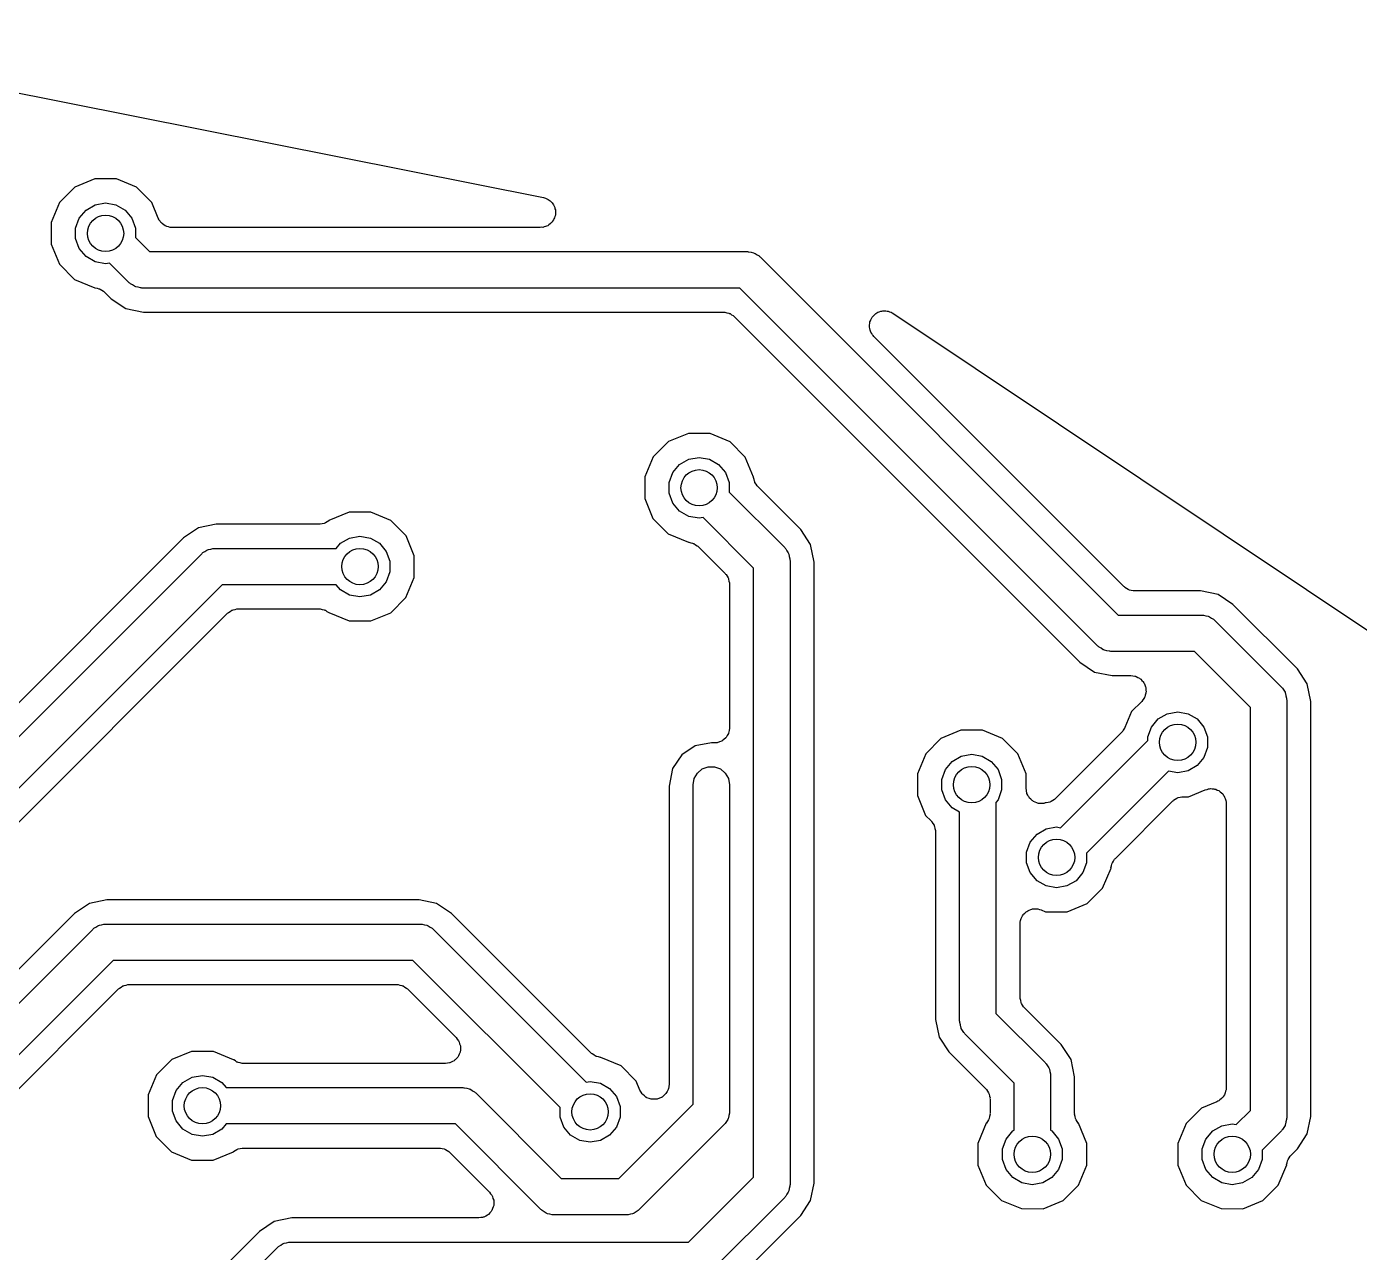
# Model space of a CAD drawing. Extents: x 76 to 124, y -113.7 to -66.
# Drawn here: x 102.85 to 113.85, y -76.11 to -65.99 of the extents above; entities that cross this region are included whole.
import ezdxf

# ---------------------------------------------------------------- set-up
doc = ezdxf.new("R2010")
doc.units = 0
doc.header["$MEASUREMENT"] = 0
doc.layers.add('BLACK', color=7, linetype='CONTINUOUS')

msp = doc.modelspace()

# ---------------------------------------------------------------- linework, layer by layer
at = {"layer": 'Black'}
for p, q in [((100.024, -65.9942), (107.114, -67.4044)), ((103.246, -67.3191), (103.12, -67.4453)), ((103.411, -67.2509), (103.246, -67.3191)), ((103.59, -67.2511), (103.411, -67.2509)), ((103.755, -67.3196), (103.59, -67.2511)), ((103.881, -67.446), (103.755, -67.3196)), ((107.114, -67.4044), (107.123, -67.4079)), ((107.123, -67.4079), (107.132, -67.4095)), ((107.132, -67.4095), (107.143, -67.4157)), ((107.143, -67.4157), (107.154, -67.4201)), ((107.154, -67.4201), (107.162, -67.4265)), ((107.162, -67.4265), (107.17, -67.4312)), ((107.17, -67.4312), (107.178, -67.4407)), ((103.12, -67.4453), (103.051, -67.6103)), ((103.283, -67.5745), (103.339, -67.5078)), ((103.339, -67.5078), (103.414, -67.4642)), ((103.414, -67.4642), (103.5, -67.449)), ((103.5, -67.449), (103.586, -67.4642)), ((103.586, -67.4642), (103.661, -67.5078)), ((103.661, -67.5078), (103.717, -67.5745)), ((103.934, -67.5747), (103.881, -67.446)), ((107.178, -67.4407), (107.187, -67.4488)), ((107.187, -67.4488), (107.192, -67.4572)), ((107.192, -67.4572), (107.198, -67.4645)), ((107.198, -67.4645), (107.202, -67.476)), ((107.202, -67.476), (107.208, -67.4868)), ((107.208, -67.4868), (107.209, -67.4963)), ((107.209, -67.4963), (107.213, -67.5053)), ((107.213, -67.5053), (107.213, -67.5176)), ((107.213, -67.5176), (107.214, -67.5297)), ((107.214, -67.5297), (107.213, -67.5391)), ((107.213, -67.5391), (107.213, -67.5487)), ((103.051, -67.6103), (103.051, -67.7889)), ((103.253, -67.6564), (103.283, -67.5745)), ((103.717, -67.5745), (103.747, -67.6564)), ((103.939, -67.5817), (103.934, -67.5747)), ((103.941, -67.5895), (103.939, -67.5817)), ((103.95, -67.5999), (103.941, -67.5895)), ((103.957, -67.6114), (103.95, -67.5999)), ((103.964, -67.6164), (103.957, -67.6114)), ((103.969, -67.6228), (103.964, -67.6164)), ((103.981, -67.6295), (103.969, -67.6228)), ((103.992, -67.6378), (103.981, -67.6295)), ((104, -67.6403), (103.992, -67.6378)), ((104.007, -67.6445), (104, -67.6403)), ((104.02, -67.6468), (104.007, -67.6445)), ((104.033, -67.6509), (104.02, -67.6468)), ((104.041, -67.6506), (104.033, -67.6509)), ((104.05, -67.652), (104.041, -67.6506)), ((107.089, -67.652), (104.05, -67.652)), ((107.099, -67.6503), (107.089, -67.652)), ((107.109, -67.6505), (107.099, -67.6503)), ((107.12, -67.6466), (107.109, -67.6505)), ((107.132, -67.6445), (107.12, -67.6466)), ((107.141, -67.6397), (107.132, -67.6445)), ((107.15, -67.6366), (107.141, -67.6397)), ((107.159, -67.6289), (107.15, -67.6366)), ((107.17, -67.6228), (107.159, -67.6289)), ((107.176, -67.6154), (107.17, -67.6228)), ((107.183, -67.6094), (107.176, -67.6154)), ((107.19, -67.5989), (107.183, -67.6094)), ((107.198, -67.5895), (107.19, -67.5989)), ((107.201, -67.5805), (107.198, -67.5895)), ((107.206, -67.5723), (107.201, -67.5805)), ((107.208, -67.5603), (107.206, -67.5723)), ((107.213, -67.5487), (107.208, -67.5603)), ((103.253, -67.7436), (103.253, -67.6564)), ((103.283, -67.8255), (103.253, -67.7436)), ((103.747, -67.6564), (103.747, -67.735)), ((103.747, -67.735), (103.863, -67.851)), ((103.051, -67.7889), (103.119, -67.954)), ((103.339, -67.8922), (103.283, -67.8255)), ((103.863, -67.851), (108.5, -67.851)), ((108.5, -67.851), (108.798, -67.851)), ((108.798, -67.851), (108.805, -67.8521)), ((108.805, -67.8521), (108.811, -67.8516)), ((108.811, -67.8516), (108.83, -67.8566)), ((108.83, -67.8566), (108.849, -67.86)), ((108.849, -67.86), (108.855, -67.8633)), ((108.855, -67.8633), (108.862, -67.8651)), ((108.862, -67.8651), (108.878, -67.8763)), ((103.119, -67.954), (103.245, -68.0804)), ((103.414, -67.9358), (103.339, -67.8922)), ((103.5, -67.951), (103.414, -67.9358)), ((103.533, -67.9451), (103.5, -67.951)), ((103.695, -68.1071), (103.533, -67.9451)), ((108.878, -67.8763), (108.895, -67.8861)), ((108.895, -67.8861), (108.899, -67.8911)), ((108.899, -67.8911), (108.904, -67.8949)), ((108.904, -67.8949), (111.859, -70.85)), ((103.245, -68.0804), (103.412, -68.1496)), ((103.412, -68.1496), (103.414, -68.1494)), ((103.414, -68.1494), (103.43, -68.1536)), ((103.43, -68.1536), (103.446, -68.1565)), ((103.446, -68.1565), (103.451, -68.1592)), ((103.451, -68.1592), (103.456, -68.1606)), ((103.456, -68.1606), (103.47, -68.17)), ((103.47, -68.17), (103.484, -68.1782)), ((103.484, -68.1782), (103.488, -68.1824)), ((103.488, -68.1824), (103.492, -68.1855)), ((103.492, -68.1855), (103.546, -68.2391)), ((103.7, -68.1108), (103.695, -68.1071)), ((103.705, -68.1159), (103.7, -68.1108)), ((103.722, -68.1257), (103.705, -68.1159)), ((103.738, -68.1369), (103.722, -68.1257)), ((103.744, -68.1387), (103.738, -68.1369)), ((103.75, -68.142), (103.744, -68.1387)), ((103.769, -68.1454), (103.75, -68.142)), ((103.788, -68.1504), (103.769, -68.1454)), ((103.794, -68.1499), (103.788, -68.1504)), ((103.801, -68.151), (103.794, -68.1499)), ((108.5, -68.151), (103.801, -68.151)), ((108.736, -68.151), (108.5, -68.151)), ((111.691, -71.1061), (108.736, -68.151)), ((103.546, -68.2391), (103.668, -68.3212)), ((103.668, -68.3212), (103.813, -68.35)), ((103.813, -68.35), (108.602, -68.35)), ((108.602, -68.35), (108.607, -68.351)), ((108.607, -68.351), (108.613, -68.3505)), ((108.613, -68.3505), (108.628, -68.3547)), ((108.628, -68.3547), (108.645, -68.3575)), ((108.645, -68.3575), (108.649, -68.3603)), ((108.649, -68.3603), (108.655, -68.3617)), ((108.655, -68.3617), (108.668, -68.3711)), ((108.668, -68.3711), (108.682, -68.3792)), ((108.682, -68.3792), (108.686, -68.3835)), ((108.686, -68.3835), (108.69, -68.3866)), ((108.69, -68.3866), (111.542, -71.2381)), ((109.81, -68.4312), (109.814, -68.4225)), ((109.814, -68.4225), (109.817, -68.4132)), ((109.817, -68.4132), (109.823, -68.403)), ((109.823, -68.403), (109.829, -68.3918)), ((109.829, -68.3918), (109.835, -68.3851)), ((109.835, -68.3851), (109.841, -68.3771)), ((109.841, -68.3771), (109.851, -68.3698)), ((109.851, -68.3698), (109.859, -68.3611)), ((109.859, -68.3611), (109.868, -68.3571)), ((109.868, -68.3571), (109.876, -68.3514)), ((109.876, -68.3514), (109.887, -68.348)), ((109.887, -68.348), (109.899, -68.3428)), ((109.899, -68.3428), (109.908, -68.342)), ((109.908, -68.342), (109.917, -68.3393)), ((109.917, -68.3393), (109.93, -68.3401)), ((109.93, -68.3401), (109.942, -68.339)), ((109.942, -68.339), (109.951, -68.3415)), ((109.951, -68.3415), (109.961, -68.3421)), ((109.961, -68.3421), (109.972, -68.3471)), ((109.972, -68.3471), (109.984, -68.3502)), ((109.984, -68.3502), (109.992, -68.3557)), ((109.992, -68.3557), (110, -68.3596)), ((110, -68.3596), (116.957, -73.0081)), ((109.806, -68.4554), (109.809, -68.4434)), ((109.807, -68.4649), (109.806, -68.4554)), ((109.806, -68.4744), (109.807, -68.4649)), ((109.81, -68.4863), (109.806, -68.4744)), ((109.809, -68.4434), (109.81, -68.4312)), ((109.811, -68.4985), (109.81, -68.4863)), ((109.815, -68.5071), (109.811, -68.4985)), ((109.818, -68.5164), (109.815, -68.5071)), ((109.825, -68.5264), (109.818, -68.5164)), ((109.83, -68.5374), (109.825, -68.5264)), ((109.837, -68.5441), (109.83, -68.5374)), ((109.843, -68.5519), (109.837, -68.5441)), ((111.905, -70.6144), (109.843, -68.5519)), ((108.311, -69.3509), (108.146, -69.4191)), ((108.49, -69.3511), (108.311, -69.3509)), ((108.655, -69.4196), (108.49, -69.3511)), ((108.146, -69.4191), (108.02, -69.5453)), ((108.781, -69.546), (108.655, -69.4196)), ((108.02, -69.5453), (107.951, -69.7103)), ((108.183, -69.6745), (108.239, -69.6078)), ((108.239, -69.6078), (108.314, -69.5642)), ((108.314, -69.5642), (108.4, -69.549)), ((108.4, -69.549), (108.486, -69.5642)), ((108.486, -69.5642), (108.561, -69.6078)), ((108.561, -69.6078), (108.617, -69.6745)), ((108.85, -69.7127), (108.781, -69.546)), ((107.951, -69.7103), (107.951, -69.8889)), ((108.153, -69.7564), (108.183, -69.6745)), ((108.617, -69.6745), (108.647, -69.7564)), ((108.85, -69.7146), (108.85, -69.7127)), ((108.854, -69.7304), (108.85, -69.7146)), ((108.857, -69.7464), (108.854, -69.7304)), ((108.153, -69.8436), (108.153, -69.7564)), ((108.183, -69.9255), (108.153, -69.8436)), ((108.647, -69.7564), (108.647, -69.835)), ((108.647, -69.835), (109.106, -70.2939)), ((108.859, -69.7512), (108.857, -69.7464)), ((108.861, -69.7566), (108.859, -69.7512)), ((108.87, -69.7699), (108.861, -69.7566)), ((108.878, -69.784), (108.87, -69.7699)), ((108.883, -69.7876), (108.878, -69.784)), ((108.886, -69.7921), (108.883, -69.7876)), ((109.238, -70.1445), (108.886, -69.7921)), ((107.951, -69.8889), (108.019, -70.054)), ((108.239, -69.9922), (108.183, -69.9255)), ((105.343, -70.0718), (105.329, -70.08)), ((105.344, -70.0698), (105.343, -70.0718)), ((105.511, -70.0009), (105.344, -70.0698)), ((105.69, -70.0011), (105.511, -70.0009)), ((105.855, -70.0696), (105.69, -70.0011)), ((105.981, -70.196), (105.855, -70.0696)), ((108.019, -70.054), (108.145, -70.1804)), ((108.314, -70.0358), (108.239, -69.9922)), ((108.4, -70.051), (108.314, -70.0358)), ((108.433, -70.0451), (108.4, -70.051)), ((108.85, -70.4621), (108.433, -70.0451)), ((104.267, -70.1298), (104.145, -70.2119)), ((104.412, -70.101), (104.267, -70.1298)), ((105.262, -70.101), (104.412, -70.101)), ((105.268, -70.1001), (105.262, -70.101)), ((105.273, -70.1005), (105.268, -70.1001)), ((105.289, -70.0963), (105.273, -70.1005)), ((105.305, -70.0935), (105.289, -70.0963)), ((105.31, -70.0907), (105.305, -70.0935)), ((105.315, -70.0893), (105.31, -70.0907)), ((105.329, -70.08), (105.315, -70.0893)), ((108.145, -70.1804), (108.312, -70.2496)), ((109.32, -70.2674), (109.238, -70.1445)), ((104.145, -70.2119), (101.067, -73.2894)), ((105.403, -70.3), (105.439, -70.2578)), ((105.439, -70.2578), (105.514, -70.2142)), ((105.514, -70.2142), (105.6, -70.199)), ((105.6, -70.199), (105.686, -70.2142)), ((105.686, -70.2142), (105.761, -70.2578)), ((105.761, -70.2578), (105.817, -70.3245)), ((106.049, -70.3611), (105.981, -70.196)), ((108.312, -70.2496), (108.314, -70.2494)), ((108.314, -70.2494), (108.33, -70.2536)), ((108.33, -70.2536), (108.346, -70.2565)), ((108.346, -70.2565), (108.351, -70.2592)), ((108.351, -70.2592), (108.356, -70.2606)), ((108.356, -70.2606), (108.37, -70.27)), ((108.37, -70.27), (108.384, -70.2782)), ((108.384, -70.2782), (108.388, -70.2824)), ((108.388, -70.2824), (108.392, -70.2855)), ((108.392, -70.2855), (108.614, -70.508)), ((109.349, -70.4123), (109.32, -70.2674)), ((101.113, -73.525), (104.294, -70.3439)), ((104.294, -70.3439), (104.299, -70.3401)), ((104.299, -70.3401), (104.304, -70.3351)), ((104.304, -70.3351), (104.321, -70.3253)), ((104.321, -70.3253), (104.337, -70.3141)), ((104.337, -70.3141), (104.343, -70.3123)), ((104.343, -70.3123), (104.349, -70.309)), ((104.349, -70.309), (104.368, -70.3056)), ((104.368, -70.3056), (104.387, -70.3006)), ((104.387, -70.3006), (104.394, -70.3011)), ((104.394, -70.3011), (104.4, -70.3)), ((104.4, -70.3), (105.403, -70.3)), ((105.817, -70.3245), (105.847, -70.4064)), ((106.049, -70.5397), (106.049, -70.3611)), ((109.106, -70.2939), (109.11, -70.2993)), ((109.11, -70.2993), (109.115, -70.3036)), ((109.115, -70.3036), (109.125, -70.3206)), ((109.125, -70.3206), (109.136, -70.3366)), ((109.136, -70.3366), (109.138, -70.343)), ((109.138, -70.343), (109.141, -70.3487)), ((109.141, -70.3487), (109.144, -70.368)), ((109.144, -70.368), (109.149, -70.3869)), ((109.149, -70.3869), (109.149, -70.3935)), ((109.149, -70.3935), (109.15, -70.4)), ((109.15, -70.4), (109.15, -75.55)), ((105.847, -70.4936), (105.817, -70.5755)), ((105.847, -70.4064), (105.847, -70.4936)), ((108.614, -70.508), (108.618, -70.5125)), ((108.618, -70.5125), (108.622, -70.516)), ((108.85, -75.4879), (108.85, -70.4621)), ((109.349, -75.5377), (109.349, -70.4123)), ((104.462, -70.6), (101.281, -73.7811)), ((105.403, -70.6), (104.462, -70.6)), ((105.439, -70.6422), (105.403, -70.6)), ((105.817, -70.5755), (105.761, -70.6422)), ((105.98, -70.7047), (106.049, -70.5397)), ((108.622, -70.516), (108.63, -70.5301)), ((108.63, -70.5301), (108.639, -70.5435)), ((108.639, -70.5435), (108.641, -70.5488)), ((108.641, -70.5488), (108.643, -70.5536)), ((108.643, -70.5536), (108.646, -70.5697)), ((108.646, -70.5697), (108.651, -70.5854)), ((108.651, -70.5854), (108.65, -70.5909)), ((108.65, -70.5909), (108.651, -70.5963)), ((108.651, -70.5963), (108.651, -71.781)), ((111.91, -70.6175), (111.905, -70.6144)), ((111.913, -70.6218), (111.91, -70.6175)), ((111.927, -70.6299), (111.913, -70.6218)), ((105.514, -70.6858), (105.439, -70.6422)), ((105.6, -70.701), (105.514, -70.6858)), ((105.686, -70.6858), (105.6, -70.701)), ((105.761, -70.6422), (105.686, -70.6858)), ((105.854, -70.8309), (105.98, -70.7047)), ((111.941, -70.6393), (111.927, -70.6299)), ((111.946, -70.6407), (111.941, -70.6393)), ((111.951, -70.6435), (111.946, -70.6407)), ((111.967, -70.6463), (111.951, -70.6435)), ((111.983, -70.6505), (111.967, -70.6463)), ((111.988, -70.65), (111.983, -70.6505)), ((111.993, -70.651), (111.988, -70.65)), ((112.538, -70.651), (111.993, -70.651)), ((112.683, -70.6798), (112.538, -70.651)), ((112.805, -70.7619), (112.683, -70.6798)), ((101.43, -73.9131), (104.508, -70.8356)), ((104.508, -70.8356), (104.512, -70.8325)), ((104.512, -70.8325), (104.516, -70.8282)), ((104.516, -70.8282), (104.53, -70.8201)), ((104.53, -70.8201), (104.544, -70.8107)), ((104.544, -70.8107), (104.549, -70.8093)), ((104.549, -70.8093), (104.554, -70.8065)), ((104.554, -70.8065), (104.57, -70.8037)), ((104.57, -70.8037), (104.585, -70.7995)), ((104.585, -70.7995), (104.591, -70.8)), ((104.591, -70.8), (104.596, -70.799)), ((104.596, -70.799), (105.262, -70.799)), ((105.262, -70.799), (105.268, -70.8)), ((105.268, -70.8), (105.273, -70.7995)), ((105.273, -70.7995), (105.289, -70.8037)), ((105.289, -70.8037), (105.305, -70.8065)), ((105.305, -70.8065), (105.31, -70.8093)), ((105.31, -70.8093), (105.315, -70.8108)), ((105.315, -70.8108), (105.328, -70.8201)), ((105.328, -70.8201), (105.342, -70.8282)), ((105.342, -70.8282), (105.344, -70.8298)), ((105.344, -70.8298), (105.51, -70.8989)), ((105.689, -70.8991), (105.854, -70.8309)), ((113.338, -71.2945), (112.805, -70.7619)), ((105.51, -70.8989), (105.689, -70.8991)), ((111.859, -70.85), (112.55, -70.85)), ((112.55, -70.85), (112.557, -70.8511)), ((112.557, -70.8511), (112.563, -70.8506)), ((112.563, -70.8506), (112.582, -70.8556)), ((112.582, -70.8556), (112.601, -70.859)), ((112.601, -70.859), (112.607, -70.8623)), ((112.607, -70.8623), (112.613, -70.8641)), ((112.613, -70.8641), (112.629, -70.8753)), ((112.629, -70.8753), (112.646, -70.8851)), ((112.646, -70.8851), (112.651, -70.8901)), ((112.651, -70.8901), (112.656, -70.8939)), ((112.656, -70.8939), (113.206, -71.4439)), ((111.696, -71.1099), (111.691, -71.1061)), ((111.701, -71.1149), (111.696, -71.1099)), ((111.718, -71.1247), (111.701, -71.1149)), ((111.734, -71.1359), (111.718, -71.1247)), ((111.74, -71.1377), (111.734, -71.1359)), ((111.746, -71.141), (111.74, -71.1377)), ((111.765, -71.1444), (111.746, -71.141)), ((111.784, -71.1494), (111.765, -71.1444)), ((111.791, -71.1489), (111.784, -71.1494)), ((111.797, -71.15), (111.791, -71.1489)), ((112.488, -71.15), (111.797, -71.15)), ((112.95, -71.6121), (112.488, -71.15)), ((111.542, -71.2381), (111.664, -71.3202)), ((111.664, -71.3202), (111.809, -71.349)), ((111.809, -71.349), (111.964, -71.349)), ((111.964, -71.349), (111.98, -71.3518)), ((111.98, -71.3518), (111.997, -71.3533)), ((111.997, -71.3533), (112.002, -71.3556)), ((112.002, -71.3556), (112.007, -71.3565)), ((112.007, -71.3565), (112.021, -71.3647)), ((112.021, -71.3647), (112.036, -71.3717)), ((112.036, -71.3717), (112.04, -71.3755)), ((112.04, -71.3755), (112.045, -71.3782)), ((112.045, -71.3782), (112.055, -71.3908)), ((112.055, -71.3908), (112.067, -71.4024)), ((113.42, -71.4174), (113.338, -71.2945)), ((112.067, -71.4024), (112.069, -71.4073)), ((112.069, -71.4073), (112.073, -71.4115)), ((112.073, -71.4115), (112.078, -71.4269)), ((112.078, -71.4269), (112.085, -71.4418)), ((112.087, -71.4957), (112.082, -71.5111)), ((112.085, -71.4418), (112.086, -71.4472)), ((112.086, -71.4472), (112.087, -71.4523)), ((112.087, -71.4523), (112.087, -71.4687)), ((112.087, -71.4687), (112.089, -71.485)), ((112.089, -71.485), (112.087, -71.4903)), ((112.087, -71.4903), (112.087, -71.4957)), ((113.206, -71.4439), (113.21, -71.4493)), ((113.21, -71.4493), (113.215, -71.4536)), ((113.215, -71.4536), (113.225, -71.4706)), ((113.225, -71.4706), (113.236, -71.4866)), ((113.236, -71.4866), (113.238, -71.493)), ((113.238, -71.493), (113.241, -71.4987)), ((113.241, -71.4987), (113.244, -71.518)), ((113.449, -71.5623), (113.42, -71.4174)), ((112.053, -71.5625), (111.97, -71.6453)), ((112.062, -71.549), (112.053, -71.5625)), ((112.073, -71.5365), (112.062, -71.549)), ((112.074, -71.5314), (112.073, -71.5365)), ((112.078, -71.5269), (112.074, -71.5314)), ((112.082, -71.5111), (112.078, -71.5269)), ((112.95, -74.9379), (112.95, -71.6121)), ((113.244, -71.518), (113.249, -71.5369)), ((113.249, -71.5369), (113.249, -71.5435)), ((113.249, -71.5435), (113.25, -71.55)), ((113.25, -71.55), (113.25, -75)), ((113.449, -74.9877), (113.449, -71.5623)), ((111.97, -71.6453), (111.914, -71.7789)), ((112.133, -71.7745), (112.189, -71.7078)), ((112.189, -71.7078), (112.264, -71.6642)), ((112.264, -71.6642), (112.35, -71.649)), ((112.35, -71.649), (112.436, -71.6642)), ((112.436, -71.6642), (112.511, -71.7078)), ((112.511, -71.7078), (112.567, -71.7745)), ((108.643, -71.8263), (108.632, -71.8437)), ((108.647, -71.8037), (108.643, -71.8237)), ((108.643, -71.8237), (108.643, -71.8249)), ((108.643, -71.8249), (108.643, -71.8263)), ((108.651, -71.7837), (108.647, -71.8037)), ((108.651, -71.781), (108.651, -71.7823)), ((108.651, -71.7823), (108.651, -71.7837)), ((110.561, -71.8009), (110.396, -71.8691)), ((110.74, -71.8011), (110.561, -71.8009)), ((110.905, -71.8696), (110.74, -71.8011)), ((111.887, -71.8194), (111.342, -72.3643)), ((111.889, -71.8172), (111.887, -71.8194)), ((111.891, -71.8155), (111.889, -71.8172)), ((111.901, -71.7995), (111.891, -71.8155)), ((111.912, -71.7838), (111.901, -71.7995)), ((111.913, -71.7812), (111.912, -71.7838)), ((111.914, -71.7789), (111.913, -71.7812)), ((112.103, -71.8564), (112.133, -71.7745)), ((112.567, -71.7745), (112.597, -71.8564)), ((108.368, -71.9298), (108.256, -72.005)), ((108.501, -71.9034), (108.368, -71.9298)), ((108.502, -71.9036), (108.501, -71.9034)), ((108.503, -71.9036), (108.502, -71.9036)), ((108.504, -71.9041), (108.503, -71.9036)), ((108.525, -71.9041), (108.504, -71.9041)), ((108.545, -71.9045), (108.525, -71.9041)), ((108.546, -71.9041), (108.545, -71.9045)), ((108.548, -71.9041), (108.546, -71.9041)), ((108.567, -71.8971), (108.548, -71.9041)), ((108.586, -71.8906), (108.567, -71.8971)), ((108.587, -71.8897), (108.586, -71.8906)), ((108.589, -71.8892), (108.587, -71.8897)), ((108.604, -71.8761), (108.589, -71.8892)), ((108.62, -71.8634), (108.604, -71.8761)), ((108.621, -71.8622), (108.62, -71.8634)), ((108.622, -71.8613), (108.621, -71.8622)), ((108.632, -71.8437), (108.622, -71.8613)), ((110.396, -71.8691), (110.27, -71.9953)), ((111.031, -71.996), (110.905, -71.8696)), ((111.383, -72.6049), (112.103, -71.885)), ((112.103, -71.885), (112.103, -71.8564)), ((112.597, -71.8564), (112.597, -71.9436)), ((108.256, -72.005), (108.181, -72.1174)), ((110.27, -71.9953), (110.201, -72.1603)), ((110.489, -72.0578), (110.564, -72.0142)), ((110.564, -72.0142), (110.65, -71.999)), ((110.65, -71.999), (110.736, -72.0142)), ((110.736, -72.0142), (110.811, -72.0578)), ((111.099, -72.1611), (111.031, -71.996)), ((112.567, -72.0255), (112.511, -72.0922)), ((112.597, -71.9436), (112.567, -72.0255)), ((108.181, -72.1174), (108.152, -72.2623)), ((108.36, -72.1987), (108.386, -72.1536)), ((108.386, -72.1536), (108.426, -72.1201)), ((108.426, -72.1201), (108.475, -72.1023)), ((108.475, -72.1023), (108.527, -72.1023)), ((108.527, -72.1023), (108.576, -72.1201)), ((108.576, -72.1201), (108.616, -72.1536)), ((108.616, -72.1536), (108.642, -72.1987)), ((110.201, -72.1603), (110.201, -72.3389)), ((110.403, -72.2064), (110.433, -72.1245)), ((110.433, -72.1245), (110.489, -72.0578)), ((110.811, -72.0578), (110.867, -72.1245)), ((110.867, -72.1245), (110.897, -72.2064)), ((111.099, -72.2809), (111.099, -72.1611)), ((112.274, -72.1376), (111.597, -72.815)), ((112.35, -72.151), (112.274, -72.1376)), ((112.436, -72.1358), (112.35, -72.151)), ((112.511, -72.0922), (112.436, -72.1358)), ((108.152, -72.2623), (108.152, -74.7223)), ((108.351, -72.25), (108.36, -72.1987)), ((108.351, -74.8869), (108.351, -72.25)), ((108.642, -72.1987), (108.651, -72.25)), ((108.651, -72.25), (108.651, -74.949)), ((110.403, -72.2936), (110.403, -72.2064)), ((110.897, -72.2064), (110.897, -72.2936)), ((110.201, -72.3389), (110.269, -72.504)), ((110.433, -72.3755), (110.403, -72.2936)), ((110.489, -72.4422), (110.433, -72.3755)), ((110.867, -72.3755), (110.85, -72.3961)), ((110.897, -72.2936), (110.867, -72.3755)), ((111.101, -72.2943), (111.099, -72.2809)), ((111.102, -72.308), (111.101, -72.2943)), ((111.105, -72.3156), (111.102, -72.308)), ((111.106, -72.3237), (111.105, -72.3156)), ((111.113, -72.3355), (111.106, -72.3237)), ((111.118, -72.3481), (111.113, -72.3355)), ((111.124, -72.3541), (111.118, -72.3481)), ((111.128, -72.3613), (111.124, -72.3541)), ((111.139, -72.37), (111.128, -72.3613)), ((111.148, -72.3801), (111.139, -72.37)), ((111.155, -72.3839), (111.148, -72.3801)), ((111.32, -72.3799), (111.307, -72.3892)), ((111.334, -72.3717), (111.32, -72.3799)), ((111.338, -72.3675), (111.334, -72.3717)), ((111.342, -72.3643), (111.338, -72.3675)), ((112.308, -72.3857), (112.312, -72.3825)), ((112.312, -72.3825), (112.316, -72.3782)), ((112.316, -72.3782), (112.33, -72.3701)), ((112.33, -72.3701), (112.343, -72.3608)), ((112.343, -72.3608), (112.349, -72.3593)), ((112.349, -72.3593), (112.354, -72.3565)), ((112.354, -72.3565), (112.37, -72.3537)), ((112.37, -72.3537), (112.385, -72.3495)), ((112.385, -72.3495), (112.391, -72.35)), ((112.391, -72.35), (112.396, -72.349)), ((112.396, -72.349), (112.439, -72.3491)), ((112.439, -72.3491), (112.578, -72.2915)), ((112.578, -72.2915), (112.592, -72.2886)), ((112.592, -72.2886), (112.604, -72.2839)), ((112.604, -72.2839), (112.613, -72.2839)), ((112.613, -72.2839), (112.621, -72.2821)), ((112.621, -72.2821), (112.634, -72.2839)), ((112.634, -72.2839), (112.648, -72.2839)), ((112.648, -72.2839), (112.655, -72.2868)), ((112.655, -72.2868), (112.664, -72.2878)), ((112.664, -72.2878), (112.676, -72.2941)), ((112.676, -72.2941), (112.689, -72.2988)), ((112.689, -72.2988), (112.695, -72.3041)), ((112.695, -72.3041), (112.702, -72.3079)), ((112.702, -72.3079), (112.711, -72.318)), ((112.711, -72.318), (112.722, -72.3267)), ((112.722, -72.3267), (112.726, -72.3338)), ((112.726, -72.3338), (112.731, -72.34)), ((112.731, -72.34), (112.737, -72.3525)), ((112.737, -72.3525), (112.743, -72.3643)), ((112.743, -72.3643), (112.745, -72.3724)), ((112.745, -72.3724), (112.748, -72.3801)), ((112.748, -72.3801), (112.749, -72.3937)), ((110.55, -72.4776), (110.489, -72.4422)), ((110.55, -74.2), (110.55, -72.4776)), ((110.85, -72.3961), (110.85, -74.1379)), ((111.161, -72.3892), (111.155, -72.3839)), ((111.174, -72.3939), (111.161, -72.3892)), ((111.186, -72.4002), (111.174, -72.3939)), ((111.194, -72.4013), (111.186, -72.4002)), ((111.202, -72.4041), (111.194, -72.4013)), ((111.216, -72.4041), (111.202, -72.4041)), ((111.229, -72.4059), (111.216, -72.4041)), ((111.237, -72.4041), (111.229, -72.4059)), ((111.246, -72.4041), (111.237, -72.4041)), ((111.255, -72.4007), (111.246, -72.4041)), ((111.259, -72.4), (111.255, -72.4007)), ((111.265, -72.4004), (111.259, -72.4)), ((111.28, -72.3962), (111.265, -72.4004)), ((111.296, -72.3934), (111.28, -72.3962)), ((111.301, -72.3906), (111.296, -72.3934)), ((111.307, -72.3892), (111.301, -72.3906)), ((111.836, -72.858), (112.308, -72.3857)), ((112.749, -72.3937), (112.751, -72.407)), ((112.751, -72.407), (112.751, -74.7508)), ((110.269, -72.504), (110.314, -72.5494)), ((110.314, -72.5494), (110.318, -72.5539)), ((110.318, -72.5539), (110.322, -72.5574)), ((110.322, -72.5574), (110.33, -72.5716)), ((110.33, -72.5716), (110.339, -72.585)), ((110.339, -72.585), (110.341, -72.5903)), ((110.341, -72.5903), (110.343, -72.595)), ((110.343, -72.595), (110.346, -72.6111)), ((111.264, -72.6142), (111.35, -72.599)), ((111.35, -72.599), (111.383, -72.6049)), ((110.346, -72.6111), (110.351, -72.6269)), ((110.351, -72.6269), (110.35, -72.6324)), ((110.35, -72.6324), (110.351, -72.6377)), ((110.351, -72.6377), (110.351, -74.1877)), ((111.133, -72.7245), (111.189, -72.6578)), ((111.189, -72.6578), (111.264, -72.6142)), ((111.103, -72.8064), (111.133, -72.7245)), ((111.103, -72.8936), (111.103, -72.8064)), ((111.597, -72.815), (111.597, -72.8936)), ((111.133, -72.9755), (111.103, -72.8936)), ((111.597, -72.8936), (111.567, -72.9755)), ((111.799, -72.9355), (111.804, -72.9197)), ((111.804, -72.9197), (111.806, -72.9036)), ((111.806, -72.9036), (111.809, -72.8989)), ((111.809, -72.8989), (111.811, -72.8936)), ((111.811, -72.8936), (111.82, -72.8802)), ((111.82, -72.8802), (111.828, -72.866)), ((111.828, -72.866), (111.832, -72.8625)), ((111.832, -72.8625), (111.836, -72.858)), ((111.189, -73.0422), (111.133, -72.9755)), ((111.264, -73.0858), (111.189, -73.0422)), ((111.511, -73.0422), (111.436, -73.0858)), ((111.567, -72.9755), (111.511, -73.0422)), ((111.73, -73.1047), (111.8, -72.938)), ((111.8, -72.938), (111.799, -72.9355)), ((111.35, -73.101), (111.264, -73.0858)), ((111.436, -73.0858), (111.35, -73.101)), ((111.604, -73.2309), (111.73, -73.1047)), ((103.367, -73.2298), (103.245, -73.3119)), ((103.512, -73.201), (103.367, -73.2298)), ((106.088, -73.201), (103.512, -73.201)), ((106.233, -73.2298), (106.088, -73.201)), ((106.355, -73.3119), (106.233, -73.2298)), ((111.439, -73.2991), (111.604, -73.2309)), ((103.245, -73.3119), (101.992, -74.5644)), ((107.508, -74.4645), (106.355, -73.3119)), ((111.051, -73.385), (111.052, -73.3713)), ((111.052, -73.3713), (111.055, -73.3637)), ((111.055, -73.3637), (111.057, -73.3557)), ((111.057, -73.3557), (111.063, -73.3438)), ((111.063, -73.3438), (111.069, -73.3312)), ((111.069, -73.3312), (111.074, -73.3252)), ((111.074, -73.3252), (111.078, -73.3181)), ((111.078, -73.3181), (111.089, -73.3093)), ((111.089, -73.3093), (111.098, -73.2992)), ((111.098, -73.2992), (111.105, -73.2954)), ((111.105, -73.2954), (111.112, -73.2902)), ((111.112, -73.2902), (111.124, -73.2855)), ((111.124, -73.2855), (111.137, -73.2792)), ((111.137, -73.2792), (111.145, -73.2781)), ((111.145, -73.2781), (111.152, -73.2753)), ((111.152, -73.2753), (111.166, -73.2753)), ((111.166, -73.2753), (111.18, -73.2736)), ((111.18, -73.2736), (111.188, -73.2753)), ((111.188, -73.2753), (111.196, -73.2753)), ((111.196, -73.2753), (111.209, -73.28)), ((111.209, -73.28), (111.222, -73.283)), ((111.222, -73.283), (111.26, -73.2989)), ((111.26, -73.2989), (111.439, -73.2991)), ((102.038, -74.8), (103.394, -73.4439)), ((103.394, -73.4439), (103.399, -73.4401)), ((103.399, -73.4401), (103.404, -73.4351)), ((103.404, -73.4351), (103.421, -73.4253)), ((103.421, -73.4253), (103.437, -73.4141)), ((103.437, -73.4141), (103.443, -73.4123)), ((103.443, -73.4123), (103.449, -73.409)), ((103.449, -73.409), (103.468, -73.4056)), ((103.468, -73.4056), (103.487, -73.4006)), ((103.487, -73.4006), (103.494, -73.4011)), ((103.494, -73.4011), (103.5, -73.4)), ((103.5, -73.4), (106.1, -73.4)), ((106.1, -73.4), (106.107, -73.4011)), ((106.107, -73.4011), (106.113, -73.4006)), ((106.113, -73.4006), (106.132, -73.4056)), ((106.132, -73.4056), (106.151, -73.409)), ((106.151, -73.409), (106.157, -73.4123)), ((106.157, -73.4123), (106.163, -73.4141)), ((106.163, -73.4141), (106.179, -73.4253)), ((106.179, -73.4253), (106.196, -73.4351)), ((106.196, -73.4351), (106.201, -73.4401)), ((106.201, -73.4401), (106.206, -73.4439)), ((106.206, -73.4439), (107.467, -74.7049)), ((111.049, -73.3984), (111.051, -73.385)), ((111.049, -74.0037), (111.049, -73.3984)), ((103.562, -73.7), (102.247, -75.0147)), ((106.038, -73.7), (103.562, -73.7)), ((107.253, -74.915), (106.038, -73.7)), ((103.616, -73.9282), (103.63, -73.9201)), ((103.63, -73.9201), (103.644, -73.9107)), ((103.644, -73.9107), (103.649, -73.9093)), ((103.649, -73.9093), (103.654, -73.9065)), ((103.654, -73.9065), (103.67, -73.9037)), ((103.67, -73.9037), (103.685, -73.8995)), ((103.685, -73.8995), (103.691, -73.9)), ((103.691, -73.9), (103.696, -73.899)), ((103.696, -73.899), (105.904, -73.899)), ((105.904, -73.899), (105.909, -73.9)), ((105.909, -73.9), (105.915, -73.8995)), ((105.915, -73.8995), (105.93, -73.9037)), ((105.93, -73.9037), (105.946, -73.9065)), ((105.946, -73.9065), (105.951, -73.9093)), ((105.951, -73.9093), (105.956, -73.9107)), ((105.956, -73.9107), (105.97, -73.9201)), ((105.97, -73.9201), (105.984, -73.9282)), ((102.447, -75.0961), (103.608, -73.9356)), ((103.608, -73.9356), (103.612, -73.9325)), ((103.612, -73.9325), (103.616, -73.9282)), ((105.984, -73.9282), (105.988, -73.9325)), ((105.988, -73.9325), (105.992, -73.9356)), ((105.992, -73.9356), (106.394, -74.3376)), ((111.05, -74.0091), (111.049, -74.0037)), ((111.049, -74.0146), (111.05, -74.0091)), ((111.054, -74.0303), (111.049, -74.0146)), ((111.057, -74.0464), (111.054, -74.0303)), ((110.85, -74.1379), (111.256, -74.5439)), ((111.059, -74.0512), (111.057, -74.0464)), ((111.061, -74.0565), (111.059, -74.0512)), ((111.07, -74.0699), (111.061, -74.0565)), ((111.078, -74.084), (111.07, -74.0699)), ((111.082, -74.0875), (111.078, -74.084)), ((111.086, -74.0921), (111.082, -74.0875)), ((111.388, -74.3945), (111.086, -74.0921)), ((110.351, -74.1877), (110.38, -74.3326)), ((110.551, -74.2065), (110.55, -74.2)), ((110.551, -74.2131), (110.551, -74.2065)), ((110.556, -74.232), (110.551, -74.2131)), ((110.559, -74.2513), (110.556, -74.232)), ((110.562, -74.257), (110.559, -74.2513)), ((106.394, -74.3376), (106.403, -74.351)), ((106.403, -74.351), (106.414, -74.3635)), ((110.38, -74.3326), (110.462, -74.4555)), ((110.564, -74.2634), (110.562, -74.257)), ((110.575, -74.2794), (110.564, -74.2634)), ((110.585, -74.2964), (110.575, -74.2794)), ((110.59, -74.3007), (110.585, -74.2964)), ((110.594, -74.3061), (110.59, -74.3007)), ((111, -74.7121), (110.594, -74.3061)), ((104.211, -74.4509), (104.046, -74.5191)), ((104.39, -74.4511), (104.211, -74.4509)), ((104.556, -74.5202), (104.39, -74.4511)), ((106.414, -74.3635), (106.416, -74.3687)), ((106.42, -74.4732), (106.414, -74.4885)), ((106.416, -74.3687), (106.419, -74.3732)), ((106.419, -74.3732), (106.423, -74.389)), ((106.426, -74.4584), (106.42, -74.4732)), ((106.423, -74.389), (106.429, -74.4043)), ((106.427, -74.4529), (106.426, -74.4584)), ((106.429, -74.4477), (106.427, -74.4529)), ((106.429, -74.4043), (106.429, -74.4098)), ((106.429, -74.4098), (106.43, -74.4151)), ((106.43, -74.4151), (106.429, -74.4314)), ((106.429, -74.4314), (106.429, -74.4477)), ((107.512, -74.4676), (107.508, -74.4645)), ((107.516, -74.4718), (107.512, -74.4676)), ((107.53, -74.48), (107.516, -74.4718)), ((110.462, -74.4555), (110.764, -74.7579)), ((111.47, -74.5174), (111.388, -74.3945)), ((104.046, -74.5191), (103.92, -74.6453)), ((104.558, -74.5218), (104.556, -74.5202)), ((104.572, -74.5299), (104.558, -74.5218)), ((104.585, -74.5392), (104.572, -74.5299)), ((104.59, -74.5407), (104.585, -74.5392)), ((104.595, -74.5435), (104.59, -74.5407)), ((104.611, -74.5463), (104.595, -74.5435)), ((104.627, -74.5505), (104.611, -74.5463)), ((104.632, -74.55), (104.627, -74.5505)), ((104.638, -74.551), (104.632, -74.55)), ((106.306, -74.551), (104.638, -74.551)), ((106.322, -74.5482), (106.306, -74.551)), ((106.338, -74.5467), (106.322, -74.5482)), ((106.343, -74.5444), (106.338, -74.5467)), ((106.348, -74.5435), (106.343, -74.5444)), ((106.363, -74.5353), (106.348, -74.5435)), ((106.377, -74.5284), (106.363, -74.5353)), ((106.381, -74.5245), (106.377, -74.5284)), ((106.386, -74.5218), (106.381, -74.5245)), ((106.397, -74.5092), (106.386, -74.5218)), ((106.408, -74.4977), (106.397, -74.5092)), ((106.41, -74.4927), (106.408, -74.4977)), ((106.414, -74.4885), (106.41, -74.4927)), ((107.544, -74.4894), (107.53, -74.48)), ((107.549, -74.4908), (107.544, -74.4894)), ((107.554, -74.4935), (107.549, -74.4908)), ((107.57, -74.4964), (107.554, -74.4935)), ((107.586, -74.5006), (107.57, -74.4964)), ((107.588, -74.5004), (107.586, -74.5006)), ((107.755, -74.5696), (107.588, -74.5004)), ((107.881, -74.696), (107.755, -74.5696)), ((111.256, -74.5439), (111.26, -74.5493)), ((111.26, -74.5493), (111.265, -74.5536)), ((111.265, -74.5536), (111.275, -74.5706)), ((111.275, -74.5706), (111.286, -74.5866)), ((111.499, -74.6623), (111.47, -74.5174)), ((103.92, -74.6453), (103.851, -74.8103)), ((104.139, -74.7078), (104.214, -74.6642)), ((104.214, -74.6642), (104.3, -74.649)), ((104.3, -74.649), (104.386, -74.6642)), ((104.386, -74.6642), (104.461, -74.7078)), ((111.286, -74.5866), (111.288, -74.593)), ((111.288, -74.593), (111.291, -74.5987)), ((111.291, -74.5987), (111.294, -74.618)), ((111.294, -74.618), (111.299, -74.6369)), ((111.299, -74.6369), (111.299, -74.6435)), ((111.299, -74.6435), (111.3, -74.65)), ((111.3, -74.65), (111.3, -75.1012)), ((111.499, -74.9624), (111.499, -74.6623)), ((104.053, -74.8564), (104.083, -74.7745)), ((104.083, -74.7745), (104.139, -74.7078)), ((104.461, -74.7078), (104.497, -74.75)), ((104.497, -74.75), (106.45, -74.75)), ((106.45, -74.75), (106.457, -74.7511)), ((106.457, -74.7511), (106.463, -74.7506)), ((106.463, -74.7506), (106.482, -74.7556)), ((106.482, -74.7556), (106.501, -74.759)), ((106.501, -74.759), (106.507, -74.7623)), ((106.507, -74.7623), (106.513, -74.7641)), ((106.513, -74.7641), (106.529, -74.7753)), ((106.529, -74.7753), (106.546, -74.7851)), ((106.546, -74.7851), (106.551, -74.7901)), ((106.551, -74.7901), (106.556, -74.7939)), ((106.556, -74.7939), (107.262, -75.5)), ((107.467, -74.7049), (107.5, -74.699)), ((107.5, -74.699), (107.586, -74.7142)), ((107.586, -74.7142), (107.661, -74.7578)), ((107.661, -74.7578), (107.717, -74.8245)), ((107.911, -74.7701), (107.881, -74.696)), ((107.922, -74.7862), (107.911, -74.7701)), ((107.931, -74.8027), (107.922, -74.7862)), ((107.933, -74.8044), (107.931, -74.8027)), ((108.123, -74.8027), (108.108, -74.815)), ((108.124, -74.8003), (108.123, -74.8027)), ((108.126, -74.7985), (108.124, -74.8003)), ((108.135, -74.7816), (108.126, -74.7985)), ((108.144, -74.7651), (108.135, -74.7816)), ((108.145, -74.7624), (108.144, -74.7651)), ((108.146, -74.76), (108.145, -74.7624)), ((108.149, -74.7411), (108.146, -74.76)), ((108.152, -74.7223), (108.149, -74.7411)), ((110.764, -74.7579), (110.768, -74.7625)), ((110.768, -74.7625), (110.772, -74.766)), ((110.772, -74.766), (110.78, -74.7801)), ((110.78, -74.7801), (110.789, -74.7935)), ((110.789, -74.7935), (110.791, -74.7988)), ((110.791, -74.7988), (110.793, -74.8036)), ((111, -75.1012), (111, -74.7121)), ((112.739, -74.8008), (112.737, -74.8086)), ((112.743, -74.7936), (112.739, -74.8008)), ((112.746, -74.7802), (112.743, -74.7936)), ((112.75, -74.7673), (112.746, -74.7802)), ((112.751, -74.7508), (112.75, -74.759)), ((112.75, -74.759), (112.75, -74.7673)), ((103.851, -74.8103), (103.851, -74.9889)), ((104.053, -74.9436), (104.053, -74.8564)), ((107.717, -74.8245), (107.747, -74.9064)), ((107.738, -75.5), (108.351, -74.8869)), ((107.747, -74.9064), (107.747, -74.9936)), ((107.935, -74.8067), (107.933, -74.8044)), ((107.95, -74.8183), (107.935, -74.8067)), ((107.964, -74.8306), (107.95, -74.8183)), ((107.967, -74.8315), (107.964, -74.8306)), ((107.969, -74.8332), (107.967, -74.8315)), ((107.987, -74.8389), (107.969, -74.8332)), ((108.005, -74.8454), (107.987, -74.8389)), ((108.008, -74.8454), (108.005, -74.8454)), ((108.011, -74.8462), (108.008, -74.8454)), ((108.03, -74.8454), (108.011, -74.8462)), ((108.049, -74.8454), (108.03, -74.8454)), ((108.051, -74.8445), (108.049, -74.8454)), ((108.054, -74.8444), (108.051, -74.8445)), ((108.072, -74.8371), (108.054, -74.8444)), ((108.089, -74.8306), (108.072, -74.8371)), ((108.092, -74.8288), (108.089, -74.8306)), ((108.094, -74.8278), (108.092, -74.8288)), ((108.108, -74.815), (108.094, -74.8278)), ((110.793, -74.8036), (110.796, -74.8197)), ((110.796, -74.8197), (110.801, -74.8354)), ((110.801, -74.8354), (110.8, -74.8409)), ((110.8, -74.8409), (110.801, -74.8463)), ((110.801, -74.8463), (110.801, -74.9621)), ((112.674, -74.8664), (112.546, -74.9191)), ((112.681, -74.8619), (112.674, -74.8664)), ((112.689, -74.8591), (112.681, -74.8619)), ((112.699, -74.8504), (112.689, -74.8591)), ((112.71, -74.8431), (112.699, -74.8504)), ((112.715, -74.8365), (112.71, -74.8431)), ((112.722, -74.8312), (112.715, -74.8365)), ((112.729, -74.8194), (112.722, -74.8312)), ((112.737, -74.8086), (112.729, -74.8194)), ((103.851, -74.9889), (103.919, -75.154)), ((104.083, -75.0255), (104.053, -74.9436)), ((107.253, -74.9936), (107.253, -74.915)), ((107.283, -75.0755), (107.253, -74.9936)), ((107.747, -74.9936), (107.717, -75.0755)), ((108.637, -75.0124), (108.626, -75.0284)), ((108.639, -75.006), (108.637, -75.0124)), ((108.642, -75.0003), (108.639, -75.006)), ((108.645, -74.981), (108.642, -75.0003)), ((108.65, -74.9621), (108.645, -74.981)), ((108.651, -74.949), (108.65, -74.9555)), ((108.65, -74.9555), (108.65, -74.9621)), ((110.789, -75.0151), (110.78, -75.0284)), ((110.791, -75.0097), (110.789, -75.0151)), ((110.793, -75.0049), (110.791, -75.0097)), ((110.796, -74.9888), (110.793, -75.0049)), ((110.801, -74.9731), (110.796, -74.9888)), ((110.801, -74.9621), (110.8, -74.9676)), ((110.8, -74.9676), (110.801, -74.9731)), ((111.5, -74.9677), (111.499, -74.9624)), ((111.499, -74.9731), (111.5, -74.9677)), ((111.504, -74.989), (111.499, -74.9731)), ((111.507, -75.0051), (111.504, -74.989)), ((111.509, -75.0098), (111.507, -75.0051)), ((111.511, -75.0151), (111.509, -75.0098)), ((111.52, -75.0285), (111.511, -75.0151)), ((112.546, -74.9191), (112.42, -75.0453)), ((112.833, -75.0549), (112.95, -74.9379)), ((113.249, -75.0131), (113.244, -75.032)), ((113.25, -75), (113.249, -75.0065)), ((113.249, -75.0065), (113.249, -75.0131)), ((113.42, -75.1326), (113.449, -74.9877)), ((104.139, -75.0922), (104.083, -75.0255)), ((104.214, -75.1358), (104.139, -75.0922)), ((104.461, -75.0922), (104.386, -75.1358)), ((104.497, -75.05), (104.461, -75.0922)), ((106.388, -75.05), (104.497, -75.05)), ((107.094, -75.7561), (106.388, -75.05)), ((107.339, -75.1422), (107.283, -75.0755)), ((107.717, -75.0755), (107.661, -75.1422)), ((108.607, -75.0551), (107.906, -75.7561)), ((108.611, -75.0497), (108.607, -75.0551)), ((108.616, -75.0454), (108.611, -75.0497)), ((108.626, -75.0284), (108.616, -75.0454)), ((110.77, -75.0437), (110.701, -75.2103)), ((110.772, -75.0425), (110.77, -75.0437)), ((110.78, -75.0284), (110.772, -75.0425)), ((110.933, -75.1745), (110.989, -75.1078)), ((110.989, -75.1078), (111, -75.1012)), ((111.3, -75.1012), (111.311, -75.1078)), ((111.311, -75.1078), (111.367, -75.1745)), ((111.528, -75.0427), (111.52, -75.0285)), ((111.53, -75.0443), (111.528, -75.0427)), ((111.599, -75.2111), (111.53, -75.0443)), ((112.42, -75.0453), (112.351, -75.2103)), ((112.583, -75.1745), (112.639, -75.1078)), ((112.639, -75.1078), (112.714, -75.0642)), ((112.714, -75.0642), (112.8, -75.049)), ((112.8, -75.049), (112.833, -75.0549)), ((113.206, -75.1061), (113.047, -75.265)), ((113.21, -75.1007), (113.206, -75.1061)), ((113.215, -75.0964), (113.21, -75.1007)), ((113.225, -75.0794), (113.215, -75.0964)), ((113.236, -75.0634), (113.225, -75.0794)), ((113.238, -75.057), (113.236, -75.0634)), ((113.241, -75.0513), (113.238, -75.057)), ((113.244, -75.032), (113.241, -75.0513)), ((113.338, -75.2555), (113.42, -75.1326)), ((103.919, -75.154), (104.045, -75.2804)), ((104.3, -75.151), (104.214, -75.1358)), ((104.386, -75.1358), (104.3, -75.151)), ((107.414, -75.1858), (107.339, -75.1422)), ((107.5, -75.201), (107.414, -75.1858)), ((107.586, -75.1858), (107.5, -75.201)), ((107.661, -75.1422), (107.586, -75.1858)), ((110.701, -75.2103), (110.701, -75.3889)), ((110.903, -75.2564), (110.933, -75.1745)), ((111.367, -75.1745), (111.397, -75.2564)), ((111.599, -75.3897), (111.599, -75.2111)), ((112.351, -75.2103), (112.351, -75.3889)), ((112.553, -75.2564), (112.583, -75.1745)), ((104.045, -75.2804), (104.21, -75.3489)), ((104.21, -75.3489), (104.389, -75.3491)), ((104.389, -75.3491), (104.556, -75.2802)), ((104.556, -75.2802), (104.557, -75.2782)), ((104.557, -75.2782), (104.571, -75.2701)), ((104.571, -75.2701), (104.585, -75.2607)), ((104.585, -75.2607), (104.59, -75.2593)), ((104.59, -75.2593), (104.595, -75.2565)), ((104.595, -75.2565), (104.611, -75.2537)), ((104.611, -75.2537), (104.627, -75.2495)), ((104.627, -75.2495), (104.632, -75.2499)), ((104.632, -75.2499), (104.638, -75.249)), ((104.638, -75.249), (106.254, -75.249)), ((106.254, -75.249), (106.259, -75.25)), ((106.259, -75.25), (106.265, -75.2495)), ((106.265, -75.2495), (106.28, -75.2537)), ((106.28, -75.2537), (106.296, -75.2565)), ((106.296, -75.2565), (106.301, -75.2593)), ((106.301, -75.2593), (106.306, -75.2607)), ((106.306, -75.2607), (106.32, -75.2701)), ((106.32, -75.2701), (106.334, -75.2782)), ((106.334, -75.2782), (106.338, -75.2825)), ((106.338, -75.2825), (106.342, -75.2856)), ((106.342, -75.2856), (106.669, -75.6126)), ((110.903, -75.3436), (110.903, -75.2564)), ((110.933, -75.4255), (110.903, -75.3436)), ((111.397, -75.3436), (111.367, -75.4255)), ((111.397, -75.2564), (111.397, -75.3436)), ((112.553, -75.3436), (112.553, -75.2564)), ((112.583, -75.4255), (112.553, -75.3436)), ((113.047, -75.3436), (113.017, -75.4255)), ((113.047, -75.265), (113.047, -75.3436)), ((113.256, -75.3536), (113.259, -75.3489)), ((113.259, -75.3489), (113.261, -75.3436)), ((113.261, -75.3436), (113.27, -75.3302)), ((113.27, -75.3302), (113.278, -75.316)), ((113.278, -75.316), (113.282, -75.3125)), ((113.282, -75.3125), (113.286, -75.308)), ((113.286, -75.308), (113.338, -75.2555)), ((110.701, -75.3889), (110.769, -75.554)), ((110.989, -75.4922), (110.933, -75.4255)), ((111.367, -75.4255), (111.311, -75.4922)), ((111.53, -75.5547), (111.599, -75.3897)), ((112.351, -75.3889), (112.419, -75.554)), ((112.639, -75.4922), (112.583, -75.4255)), ((113.017, -75.4255), (112.961, -75.4922)), ((113.18, -75.5547), (113.25, -75.388)), ((113.249, -75.3855), (113.254, -75.3697)), ((113.25, -75.388), (113.249, -75.3855)), ((113.254, -75.3697), (113.256, -75.3536)), ((107.262, -75.5), (107.7, -75.5)), ((107.7, -75.5), (107.738, -75.5)), ((108.313, -76.025), (108.85, -75.4879)), ((109.149, -75.5631), (109.144, -75.582)), ((109.15, -75.55), (109.149, -75.5565)), ((109.149, -75.5565), (109.149, -75.5631)), ((109.32, -75.6826), (109.349, -75.5377)), ((110.769, -75.554), (110.895, -75.6804)), ((111.064, -75.5358), (110.989, -75.4922)), ((111.15, -75.551), (111.064, -75.5358)), ((111.236, -75.5358), (111.15, -75.551)), ((111.311, -75.4922), (111.236, -75.5358)), ((111.404, -75.6809), (111.53, -75.5547)), ((112.419, -75.554), (112.545, -75.6804)), ((112.714, -75.5358), (112.639, -75.4922)), ((112.8, -75.551), (112.714, -75.5358)), ((112.886, -75.5358), (112.8, -75.551)), ((112.961, -75.4922), (112.886, -75.5358)), ((113.054, -75.6809), (113.18, -75.5547)), ((106.669, -75.6126), (106.678, -75.626)), ((106.678, -75.626), (106.689, -75.6385)), ((106.689, -75.6385), (106.691, -75.6437)), ((106.691, -75.6437), (106.694, -75.6482)), ((106.694, -75.6482), (106.698, -75.664)), ((106.698, -75.664), (106.704, -75.6793)), ((106.704, -75.6793), (106.704, -75.6848)), ((109.106, -75.6561), (108.481, -76.2811)), ((109.11, -75.6507), (109.106, -75.6561)), ((109.115, -75.6464), (109.11, -75.6507)), ((109.125, -75.6294), (109.115, -75.6464)), ((109.136, -75.6134), (109.125, -75.6294)), ((109.138, -75.607), (109.136, -75.6134)), ((109.141, -75.6013), (109.138, -75.607)), ((109.144, -75.582), (109.141, -75.6013)), ((109.238, -75.8055), (109.32, -75.6826)), ((110.895, -75.6804), (111.06, -75.7489)), ((111.239, -75.7491), (111.404, -75.6809)), ((112.545, -75.6804), (112.71, -75.7489)), ((112.889, -75.7491), (113.054, -75.6809)), ((106.672, -75.7842), (106.661, -75.7968)), ((106.683, -75.7727), (106.672, -75.7842)), ((106.685, -75.7677), (106.683, -75.7727)), ((106.689, -75.7635), (106.685, -75.7677)), ((106.695, -75.7482), (106.689, -75.7635)), ((106.701, -75.7334), (106.695, -75.7482)), ((106.702, -75.7279), (106.701, -75.7334)), ((106.704, -75.7227), (106.702, -75.7279)), ((106.704, -75.6848), (106.705, -75.6901)), ((106.705, -75.6901), (106.704, -75.7064)), ((106.704, -75.7064), (106.704, -75.7227)), ((107.099, -75.7599), (107.094, -75.7561)), ((107.104, -75.7649), (107.099, -75.7599)), ((107.121, -75.7747), (107.104, -75.7649)), ((107.137, -75.7859), (107.121, -75.7747)), ((107.143, -75.7877), (107.137, -75.7859)), ((107.149, -75.791), (107.143, -75.7877)), ((107.168, -75.7944), (107.149, -75.791)), ((107.851, -75.791), (107.832, -75.7944)), ((107.857, -75.7877), (107.851, -75.791)), ((107.863, -75.7859), (107.857, -75.7877)), ((107.879, -75.7747), (107.863, -75.7859)), ((107.896, -75.7649), (107.879, -75.7747)), ((107.901, -75.7599), (107.896, -75.7649)), ((107.906, -75.7561), (107.901, -75.7599)), ((111.06, -75.7489), (111.239, -75.7491)), ((112.71, -75.7489), (112.889, -75.7491)), ((104.892, -75.8548), (104.77, -75.9369)), ((105.037, -75.826), (104.892, -75.8548)), ((106.581, -75.826), (105.037, -75.826)), ((106.597, -75.8232), (106.581, -75.826)), ((106.613, -75.8217), (106.597, -75.8232)), ((106.618, -75.8194), (106.613, -75.8217)), ((106.623, -75.8185), (106.618, -75.8194)), ((106.638, -75.8103), (106.623, -75.8185)), ((106.652, -75.8034), (106.638, -75.8103)), ((106.656, -75.7995), (106.652, -75.8034)), ((106.661, -75.7968), (106.656, -75.7995)), ((107.187, -75.7994), (107.168, -75.7944)), ((107.194, -75.7989), (107.187, -75.7994)), ((107.2, -75.8), (107.194, -75.7989)), ((107.7, -75.8), (107.2, -75.8)), ((107.8, -75.8), (107.7, -75.8)), ((107.807, -75.7989), (107.8, -75.8)), ((107.813, -75.7994), (107.807, -75.7989)), ((107.832, -75.7944), (107.813, -75.7994)), ((108.63, -76.4131), (109.238, -75.8055)), ((104.77, -75.9369), (104.312, -76.3945)), ((104.444, -76.5439), (104.919, -76.0689)), ((104.919, -76.0689), (104.924, -76.0651)), ((104.924, -76.0651), (104.929, -76.0601)), ((104.929, -76.0601), (104.946, -76.0503)), ((104.946, -76.0503), (104.962, -76.0391)), ((104.962, -76.0391), (104.968, -76.0373)), ((104.968, -76.0373), (104.974, -76.034)), ((104.974, -76.034), (104.993, -76.0306)), ((104.993, -76.0306), (105.012, -76.0256)), ((105.012, -76.0256), (105.019, -76.0261)), ((105.019, -76.0261), (105.025, -76.025)), ((105.025, -76.025), (107.65, -76.025)), ((107.65, -76.025), (108.313, -76.025))]:
    msp.add_line(p, q, dxfattribs=at)
for centre in [(103.5, -67.7), (108.4, -69.8), (105.6, -70.45), (112.35, -71.9), (110.65, -72.25), (111.35, -72.85), (104.3, -74.9), (107.5, -74.95), (111.15, -75.3), (112.8, -75.3)]:
    msp.add_circle(centre, 0.15, dxfattribs=at)

doc.saveas('drawing.dxf')
